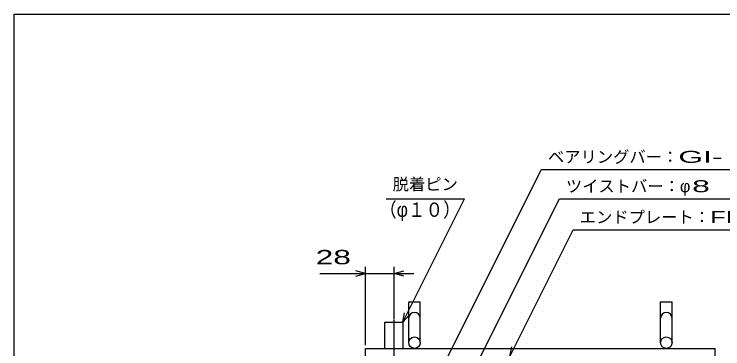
# Model space of a CAD drawing. Units: millimetres, scale not verified. Extents: x -1456 to 1389, y -1026 to 839.
# Drawn here: x -1379 to -510, y 428 to 839 of the extents above; entities that cross this region are included whole.
import ezdxf
from ezdxf.enums import TextEntityAlignment as Align

# ---------------------------------------------------------------- set-up
doc = ezdxf.new("R2010")
doc.units = ezdxf.units.MM
doc.header["$LTSCALE"] = 8
doc.linetypes.add('LONG_DASHED_DOTTED', pattern=[15.25, 12, -1.5, 0.25, -1.5])
for name, color, linetype, lineweight in [('0_2', 150, 'Continuous', 25), ('16', 3, 'Continuous', 25), ('19', 6, 'Continuous', 25), ('22', 4, 'Continuous', 25)]:
    doc.layers.add(name, color=color, linetype=linetype, lineweight=lineweight)
doc.styles.add('ベクトル', font='')
doc.styles.get('ベクトル').set_extended_font_data('ベクトル')

msp = doc.modelspace()

# ---------------------------------------------------------------- linework, layer by layer
at = {"layer": '0_2'}
for p, q in [((-1379.2, -921.2), (-1379.2, 838.8)), ((-1379.2, 838.8), (1388.8, 838.8))]:
    msp.add_line(p, q, dxfattribs=at)
at = {"layer": '19'}
for p, q in [((-895, 435.5), (-895, 485.5)), ((-895, 485.5), (-881, 485.5)), ((-881, 435.5), (-881, 485.5)), ((-586, 435.5), (-586, 485.5)), ((-586, 485.5), (-572, 485.5)), ((-572, 435.5), (-572, 485.5)), ((-924.5, 428.5), (-924.5, 460.5)), ((-924.5, 460.5), (-902.5, 460.5)), ((-902.5, 460.5), (-902.5, 428.5)), ((-948, 428.5), (-519, 428.5)), ((-948, -191.5), (-948, 428.5)), ((-519, -191.5), (-519, 428.5))]:
    msp.add_line(p, q, dxfattribs=at)
at = {"layer": '19', "linetype": 'LONG_DASHED_DOTTED'}
msp.add_line((-913.5, 463.5), (-913.5, 395.5), dxfattribs=at)
at = {"layer": '19'}
for centre in [(-888, 435.5), (-579, 435.5)]:
    msp.add_circle(centre, 7, dxfattribs=at)
for centre in [(-888, 465.5), (-579, 465.5)]:
    msp.add_arc(centre, 7, 0, 180, dxfattribs=at)
at = {"layer": '22'}
for p, q in [((-896, 320.5), (-732.25, 648)), ((-732.25, 648), (-364.25, 648)), ((-922.75, 612), (-826.75, 612)), ((-902.5, 460.5), (-826.75, 612)), ((-831, 370.5), (-710.25, 612)), ((-710.25, 612), (-358.25, 612)), ((-771, 418.5), (-693.25, 574)), ((-693.25, 574), (-357.25, 574)), ((-948, 520.5), (-960, 523.7)), ((-948, 432.5), (-948, 528.5)), ((-913, 464.5), (-913, 528.5)), ((-913, 520.5), (-901, 523.7)), ((-1004, 520.5), (-948, 520.5)), ((-960, 517.3), (-948, 520.5)), ((-948, 520.5), (-913, 520.5)), ((-901, 517.3), (-913, 520.5)), ((-913, 520.5), (-889, 520.5)), ((-902.5, 460.5), (-900.1, 472.18)), ((-902.5, 460.5), (-894.5, 469.3)), ((-771, 418.5), (-768.6, 430.18))]:
    msp.add_line(p, q, dxfattribs=at)

# ---------------------------------------------------------------- texts
at = {"layer": '16', "color": 2, "style": 'ベクトル', "width": 0.9}
msp.add_text('（φ１０）', height=17.6, dxfattribs=at).set_placement((-931.4, 607.56), align=Align.TOP_LEFT)
at = {"layer": '22', "color": 2, "style": 'ベクトル'}
for s, p in [('ベアリングバー：', (-724.25, 663.6)), ('脱着ピン', (-914.75, 630)), ('ツイストバー：', (-702.25, 627.6)), ('φ', (-562.25, 627.6)), ('エンドプレート：', (-685.25, 589.6))]:
    msp.add_text(s, height=14.66, dxfattribs=at).set_placement(p, align=Align.MIDDLE_LEFT)
for s, height, width, p in [('GI-', 14.66, 2, (-564.25, 663.6)), (' 8 ', 14.66, 2, (-558.25, 627.6)), ('FB', 14.66, 1.6, (-525.25, 589.6)), (' 28 ', 17.6, 1.65, (-1020, 540.5))]:
    msp.add_text(s, height=height, dxfattribs=dict(at, width=width)).set_placement(p, align=Align.MIDDLE_LEFT)

doc.saveas('drawing.dxf')
